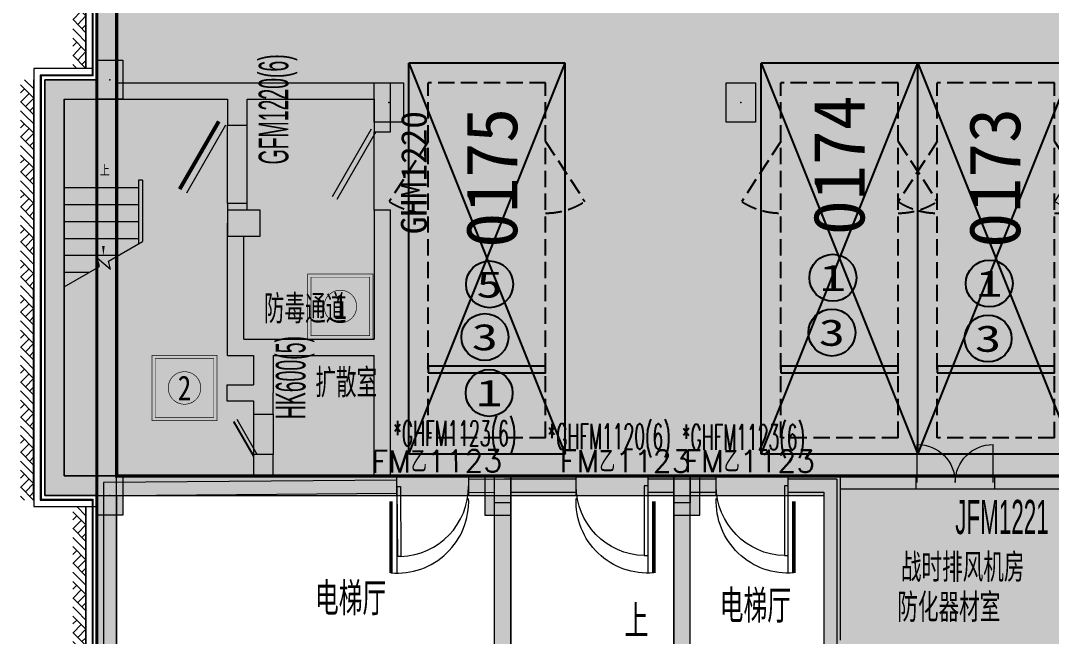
# Model space of a CAD drawing. Extents: x -264757 to 86229, y 4049843 to 4347093.
# Drawn here: x -90229 to -74415, y 4195866 to 4205315 of the extents above; entities that cross this region are included whole.
import ezdxf
from ezdxf.enums import TextEntityAlignment as Align

# ---------------------------------------------------------------- set-up
doc = ezdxf.new("R2010")
doc.units = 0
doc.header["$LTSCALE"] = 1000
doc.header["$MEASUREMENT"] = 0
doc.linetypes.add('AX-01DK-PB01$1$A-001-车位参照B1$0$A-001-车位参照B1$0$A-001-车位参照B1$0$A-H4-001-基本图形$0$A-001-车位B1$0$DASH', pattern=[0.35, 0.25, -0.1])
doc.linetypes.add('DASH', pattern=[0.35, 0.25, -0.1])
doc.layers.get('0').update_dxf_attribs({"color": 8})
for name, color, linetype in [('AX-01DK-PB01$0$AX-001DK-01-PB01-02$0$A-3-Htch(wall)', 8, 'Continuous'), ('AX-01DK-PB01$0$AX-03CK-02-PB01$0$AX-03CK-02-PB01$0$PUB_HATCH', 8, 'Continuous'), ('AX-01DK-PB01$0$AX-03CK-02-PB01$0$AX-03CK-02-PB01$0$人防$0$人防$0$A-WIND-IDEN', 8, 'Continuous'), ('AX-01DK-PB01$0$AX-03CK-02-PB01$0$AX-03CK-02-PB01$0$人防$0$人防$0$DOOR_FIRE_TEXT', 8, 'Continuous'), ('DIM_SYMB', 8, 'Continuous'), ('PUB_HATCH', 8, 'Continuous'), ('PUB_TEXT', 8, 'Continuous'), ('不利因素3-紧邻房间出入口', 7, 'Continuous'), ('不利因素5-单面靠墙', 7, 'Continuous'), ('不利因素9-坡道上停车', 7, 'Continuous'), ('大车位', 7, 'Continuous'), ('普通车位', 7, 'Continuous')]:
    doc.layers.add(name, color=color, linetype=linetype)
for name, color, linetype, plot in [('AX-01DK-PB01$0$AX-001DK-01-PB01-02$0$A-3-WinF(Text)', 8, 'Continuous', False), ('AX-01DK-PB01$0$AX-03CK-02-PB01$0$AX-03CK-02-PB01$0$WINDOW_TEXT', 8, 'Continuous', False), ('AX-01DK-PB01$0$AX-03CK-02-PB01$0$AX-03CK-02-PB01$0$人防$0$WINDOW_TEXT', 8, 'Continuous', False)]:
    doc.layers.add(name, color=color, linetype=linetype, plot=plot)
doc.layers.add('无关图层', color=8, linetype='Continuous', lineweight=0)
doc.layers.add('无关图层 @ 1', color=8, linetype='Continuous', lineweight=0)
doc.layers.add('车位归属楼栋范围线', color=7, linetype='Continuous', true_color=0x19e6c7)
doc.styles.add('_TCH_DIM', font='SIMPLEX', dxfattribs={"bigfont": 'GBCBIG'})
doc.styles.add('AX-01DK-PB01$0$_TCH_DIM', font='SIMPLEX', dxfattribs={"bigfont": 'GBCBIG'})
doc.styles.add('AX-01DK-PB01$0$AX-001DK-01-PB01-02$0$_TCH_WINDOW', font='SIMPLEX', dxfattribs={"bigfont": 'GBCBIG'})
doc.styles.add('AX-01DK-PB01$0$AX-03CK-02-PB01$0$_TCH_DIM', font='SIMPLEX', dxfattribs={"bigfont": 'GBCBIG'})
doc.styles.add('AX-01DK-PB01$0$AX-03CK-02-PB01$0$AX-03CK-02-PB01$0$_TCH_DIM', font='SIMPLEX', dxfattribs={"bigfont": 'GBCBIG'})
doc.styles.add('AX-01DK-PB01$0$AX-03CK-02-PB01$0$AX-03CK-02-PB01$0$_TCH_DIM_T3', font='SIMPLEX', dxfattribs={"width": 0.705882, "bigfont": 'GBCBIG'})
doc.styles.add('AX-01DK-PB01$0$AX-03CK-02-PB01$0$AX-03CK-02-PB01$0$人防$0$人防$0$_TCH_DIM', font='$ GAD E', dxfattribs={"width": 0.7, "bigfont": '$ GAD C'})
doc.styles.add('AX-01DK-PB01$0$Standard', font='gbenor.shx', dxfattribs={"bigfont": 'gbcbig.shx'})
doc.styles.add('AX-ACK-BIANH1$0$黑体', font='simhei.ttf')
doc.styles.add('AX-ACK-P01-WALL$0$黑体', font='simhei.ttf')
doc.styles.add('SX-ACK-PB01-WNC-ALL$0$黑体', font='simhei.ttf')
doc.styles.add('坑编号', font='', dxfattribs={"width": 0.8})
doc.styles.add('宋体', font='')
doc.styles.get('坑编号').set_extended_font_data('SimSun')
doc.styles.get('宋体').set_extended_font_data('SimSun')

# ---------------------------------------------------------------- blocks, each defined once
blk = doc.blocks.new('大车位1')
at = {"layer": '大车位', "true_color": 0xe806f9}
h = blk.add_hatch(color=6, dxfattribs=at)
h.dxf.hatch_style = 1
h.paths.add_polyline_path([(2400, 6000), (2400, 0), (0, 0), (0, 6000)])
at = {"layer": '大车位', "color": 83}
for p, q in [((0, 0), (0, 6000, 0)), ((2400, 6000, 0), (0, 6000, 0)), ((2400, 0), (2400, 6000, 0)), ((2400, 0), (0, 0))]:
    blk.add_line(p, q, dxfattribs=at)
at = {"layer": '大车位', "color": 8, "linetype": 'AX-01DK-PB01$1$A-001-车位参照B1$0$A-001-车位参照B1$0$A-001-车位参照B1$0$A-H4-001-基本图形$0$A-001-车位B1$0$DASH'}
for p, q in [((2100, 5700, 0), (300, 5700, 0)), ((300, 250), (300, 5700, 0)), ((2100, 250), (2100, 5700, 0)), ((2100, 250), (300, 250))]:
    blk.add_line(p, q, dxfattribs=at)
at = {"layer": '大车位', "color": 83, "elevation": 0}
blk.add_lwpolyline([(0, 6000), (2400, 0)], dxfattribs=at)
at = {"layer": '大车位', "color": 83}
blk.add_lwpolyline([(0, 0), (2400, 6000)], dxfattribs=at)
at = {"layer": '大车位', "linetype": 'AX-01DK-PB01$1$A-001-车位参照B1$0$A-001-车位参照B1$0$A-001-车位参照B1$0$A-H4-001-基本图形$0$A-001-车位B1$0$DASH'}
for points in [[(300, 4800), (-300, 3878)], [(2100, 4800), (2700, 3878)]]:
    blk.add_lwpolyline(points, dxfattribs=at)
at = {"layer": '大车位'}
blk.add_lwpolyline([(300, 1250), (2100, 1250), (2100, 1350), (300, 1350)], close=True, dxfattribs=at)
at = {"layer": '大车位', "linetype": 'AX-01DK-PB01$1$A-001-车位参照B1$0$A-001-车位参照B1$0$A-001-车位参照B1$0$A-H4-001-基本图形$0$A-001-车位B1$0$DASH'}
for centre, start, end in [((300, 4800, 0), 236.9443, 270), ((2100, 4800, 0), 270, 303.0557)]:
    blk.add_arc(centre, 1100, start, end, dxfattribs=at)
blk = doc.blocks.new('A$C7e5eb487')
at = {"layer": '普通车位', "true_color": 0xf18f8e}
h = blk.add_hatch(color=11, dxfattribs=at)
h.dxf.hatch_style = 1
h.paths.add_polyline_path([(2400, 0), (2400, -5300), (0, -5300), (0, 0)])
blk = doc.blocks.new('普通车位')
at = {"layer": '无关图层'}
for p, q in [((-2.253, 3.186), (0.077, 3.764)), ((1.352, -1.38), (0.077, 3.764)), ((-1.889, 2.967), (-0.142, 3.4)), ((1.001, -1.21), (-0.142, 3.4)), ((-0.977, -1.958), (-2.253, 3.186)), ((-0.746, -1.643), (-1.889, 2.967)), ((-0.746, -1.643), (1.001, -1.21)), ((-0.977, -1.958), (1.352, -1.38))]:
    blk.add_line(p, q, dxfattribs=at)
for points in [[(0.074, 2.527), (0.879, 1.777)], [(-1.673, 2.094), (-2.033, 1.054)]]:
    blk.add_lwpolyline(points, dxfattribs=at)
blk.add_lwpolyline([(0.76, -0.239), (-0.987, -0.673), (-1.011, -0.575), (0.736, -0.142)], close=True, dxfattribs=at)
for centre, start, end in [((0.074, 2.527), 283.9287, 316.9845), ((-1.673, 2.094), 250.873, 283.9287)]:
    blk.add_arc(centre, 1.1, start, end, dxfattribs=at)
at = {"layer": '普通车位', "xscale": -0.0009999999999999812, "yscale": 0.0009999999999999812, "zscale": 0.0009999999999999812, "rotation": 13.92873520577783}
blk.add_blockref('A$C7e5eb487', (0.077, 3.764), dxfattribs=at)
blk = doc.blocks.new('SX-ACK-PB01-WNC-ALL$0$20200722.21182536')
at = {"layer": '不利因素3-紧邻房间出入口', "true_color": 0xe4d218}
h = blk.add_hatch(color=52, dxfattribs=at)
h.dxf.hatch_style = 1
edge = h.paths.add_edge_path()
edge.add_arc((360, 360), 360, 0, 360)
at = {"layer": '不利因素3-紧邻房间出入口'}
blk.add_circle((360, 360), 360, dxfattribs=at)
at = {"layer": '不利因素3-紧邻房间出入口', "style": 'SX-ACK-PB01-WNC-ALL$0$黑体', "width": 1.390625}
blk.add_text('3', height=407, dxfattribs=at).set_placement((156, 156), (564, 156), align=Align.FIT)
blk = doc.blocks.new('SX-ACK-PB01-WNC-ALL$0$20200722.21183209')
at = {"layer": '不利因素5-单面靠墙', "true_color": 0x6d711d}
h = blk.add_hatch(color=66, dxfattribs=at)
h.dxf.hatch_style = 1
edge = h.paths.add_edge_path()
edge.add_arc((360, 360), 360, 0, 360)
at = {"layer": '不利因素5-单面靠墙'}
blk.add_circle((360, 360), 360, dxfattribs=at)
at = {"layer": '不利因素5-单面靠墙', "style": 'SX-ACK-PB01-WNC-ALL$0$黑体', "width": 1.390625}
blk.add_text('5', height=407, dxfattribs=at).set_placement((156, 156), (564, 156), align=Align.FIT)
blk = doc.blocks.new('AX-01DK-PB01-RFTC')
at = {"layer": '无关图层'}
h = blk.add_hatch(color=251, dxfattribs=at)
h.dxf.hatch_style = 1
h.paths.add_polyline_path([(19773, -61220), (19773, -62171), (18423, -62170), (18423, -70471), (12324, -70471), (12323, -62170), (7773, -62170), (7777, -120370), (8177, -120370), (8177, -120315), (14323, -119683), (14322, -126122), (25972, -126122), (25972, -124922), (26822, -124926), (26822, -122452), (33923, -122452), (33923, -124922), (34773, -124922), (34773, -126122), (41373, -126125), (41373, -124372), (41823, -124372), (41823, -122152), (41447, -122152), (41447, -120270), (48923, -120270), (48923, -123125), (49323, -123125), (49323, -124675), (51824, -124674), (51824, -124055), (54717, -124055), (54717, -125871), (56816, -125871), (56816, -116250), (55967, -116250), (55967, -111420), (63072, -111420), (63072, -103570), (62080, -103570), (62073, -94584), (64569, -94584), (64573, -65385), (66999, -65385), (67002, -52470), (67402, -52470), (67397, -31965), (65807, -31965), (65807, -26418), (68456, -26418), (68457, -17070), (67422, -17070), (67422, -13843), (60301, -13843), (60302, -3770), (55750, -3770), (55750, -12070), (49652, -12070), (49649, -9275), (45355, -9275), (45349, -3821), (40751, -3820), (40750, -12070), (34663, -12070), (34649, -3820), (25757, -3820), (25757, -12071), (19650, -12071), (19650, -3820), (10752, -3820), (10751, -12072), (4662, -12071), (4661, -3769), (4150, -3770), (100, -3769), (100, -23171), (-701, -23171), (-701, -29550), (100, -29550), (11250, -29550), (11250, -32020), (12100, -32020), (12100, -32970), (10750, -32970), (10754, -41272), (4647, -41271), (4650, -32970), (1953, -32970), (1953, -34670), (100, -34670), (100, -57801), (9743, -57801), (9743, -57272), (13567, -57272), (13567, -56751), (15417, -56751), (15416, -58750), (18923, -58750), (18923, -61220)])
h.paths.add_polyline_path([(41812, -58753), (48919, -58753), (48919, -61220), (49773, -61220), (49773, -62170), (48419, -62173), (48426, -70475), (42319, -70475), (42324, -67872), (39323, -67876), (39323, -62423), (41812, -62423)], flags=16)
h.paths.add_polyline_path([(33923, -58751), (33923, -61220), (34773, -61220), (34773, -62170), (33423, -62171), (33430, -70475), (27323, -70475), (27323, -62171), (26373, -62170), (26373, -60670), (26815, -60670), (26823, -58751), (31623, -58751), (31623, -58751)], flags=16)
h.paths.add_polyline_path([(40754, -41272), (34647, -41271), (34650, -32970), (33700, -32970), (33700, -31470), (34142, -31470), (34150, -29551), (38951, -29551), (38950, -29550), (41250, -29550), (41250, -32020), (42100, -32020), (42100, -32970), (40750, -32970)], flags=16)
h.paths.add_polyline_path([(49647, -41270), (49655, -38470), (45349, -38475), (45349, -33220), (49142, -33220), (49142, -29550), (56249, -29550), (56250, -32020), (57100, -32020), (57100, -32970), (55749, -32970), (55754, -41271)], flags=16)
h.paths.add_polyline_path([(25764, -41272), (19657, -41271), (19657, -32970), (19150, -32970), (19150, -29550), (26257, -29550), (26250, -32020), (27100, -32020), (27100, -32970), (25757, -32970)], flags=16)
h.paths.add_polyline_path([(41812, -87950), (48919, -87950), (48919, -90420), (49773, -90420), (49773, -91370), (48419, -91370), (48428, -99684), (41519, -99659), (41519, -97070), (39326, -97074), (39319, -91620), (41822, -91620)], flags=16)
h.paths.add_polyline_path([(33925, -87950), (33923, -90420), (34773, -90420), (34773, -91370), (33425, -91370), (33428, -99683), (26519, -99658), (26523, -95371), (27330, -95371), (27324, -91371), (26373, -91370), (26373, -89870), (26823, -89870), (26823, -87951), (31623, -87951), (31623, -87951)], flags=16)
h.paths.add_polyline_path([(18923, -87950), (18922, -90419), (19772, -90419), (19772, -91369), (18420, -91369), (18427, -99677), (11523, -99666), (11523, -95370), (12323, -95370), (12323, -91370), (10974, -91370), (10974, -90420), (11823, -90420), (11823, -87950)], flags=16)
h.paths.add_polyline_path([(62209, -60116), (64273, -60116), (64273, -55267), (62209, -55267)], flags=16)
h.paths.add_polyline_path([(59799, -89432), (61752, -89432), (61752, -84521), (59799, -84521)], flags=16)
for points in [[(7777, -120370), (7773, -62170), (12323, -62170), (12324, -70471), (18423, -70471), (18423, -62170), (19773, -62171), (19773, -61220), (18923, -61220), (18923, -58750), (15416, -58750), (15417, -56751), (13567, -56751), (13567, -57272), (9743, -57272), (9743, -57801), (100, -57801), (100, -29550), (-701, -29550), (-701, -23171), (100, -23171), (100, -3769)], [(100, -29550), (11250, -29550), (11250, -32020), (12100, -32020), (12100, -32970), (10750, -32970), (10754, -41272), (4647, -41271), (4650, -32970), (1953, -32970), (1953, -34670), (99, -34670)]]:
    blk.add_lwpolyline(points, dxfattribs=at)
blk = doc.blocks.new('AX-01DK-PB01$1$$LinePat$素土夯实')
at = {"layer": '无关图层'}
for p, q in [((0, -210), (210, 0)), ((120, -300), (420, 0)), ((420, 0), (608, -188)), ((495, -300), (795, 0)), ((615, 0), (705, -90)), ((210, -210), (300, -300)), ((315, -105), (502, -293)), ((705, -300), (795, -210))]:
    blk.add_line(p, q, dxfattribs=at)
blk = doc.blocks.new('*U100')
at = {"layer": '无关图层', "const_width": 10}
for points in [[(1000, 0), (0, 0), (0, 1000), (1000, 1000)], [(950, 50), (50, 50), (50, 950), (950, 950)]]:
    blk.add_lwpolyline(points, close=True, dxfattribs=at)
blk.add_lwpolyline([(500, 750, 0.098491), (404, 731, 0.098491), (323, 677, 0.098491), (269, 596, 0.098491), (250, 500, 0.098491), (269, 404, 0.098491), (323, 323, 0.098491), (404, 269, 0.098491), (500, 250, 0.098491), (596, 269, 0.098491), (677, 323, 0.098491), (731, 404, 0.098491), (750, 500, 0.098491), (731, 596, 0.098491), (677, 677, 0.098491), (596, 731, 0.098491)], format="xyb", close=True, dxfattribs=at)
at = {"layer": '无关图层', "style": '坑编号', "width": 0.8}
blk.add_attdef('X', text='', height=380, dxfattribs=at).set_placement((500, 500), align=Align.MIDDLE_CENTER)
blk = doc.blocks.new('*U166')
at = {"layer": '无关图层'}
ref = blk.add_blockref('*U100', (-84824, 4200428), dxfattribs=dict(at, xscale=-1))
ref.add_attrib('X', '1', dxfattribs={"layer": '无关图层 @ 1', "height": 380, "style": '坑编号', "width": 0.8}).set_placement((-85324, 4200928), align=Align.MIDDLE_CENTER)
blk = doc.blocks.new('*U101')
at = {"layer": '无关图层', "const_width": 10}
for points in [[(1000, 0), (0, 0), (0, 1000), (1000, 1000)], [(950, 50), (50, 50), (50, 950), (950, 950)]]:
    blk.add_lwpolyline(points, close=True, dxfattribs=at)
blk.add_lwpolyline([(500, 750, 0.098491), (404, 731, 0.098491), (323, 677, 0.098491), (269, 596, 0.098491), (250, 500, 0.098491), (269, 404, 0.098491), (323, 323, 0.098491), (404, 269, 0.098491), (500, 250, 0.098491), (596, 269, 0.098491), (677, 323, 0.098491), (731, 404, 0.098491), (750, 500, 0.098491), (731, 596, 0.098491), (677, 677, 0.098491), (596, 731, 0.098491)], format="xyb", close=True, dxfattribs=at)
at = {"layer": '无关图层', "style": '坑编号', "width": 0.8}
blk.add_attdef('X', text='', height=380, dxfattribs=at).set_placement((500, 500), align=Align.MIDDLE_CENTER)
blk = doc.blocks.new('*U167')
at = {"layer": '无关图层'}
ref = blk.add_blockref('*U101', (-88215, 4199178), dxfattribs=at)
ref.add_attrib('X', '2', dxfattribs={"layer": '无关图层 @ 1', "height": 380, "style": '坑编号', "width": 0.8}).set_placement((-87715, 4199678), align=Align.MIDDLE_CENTER)
blk = doc.blocks.new('SX-CK-PB001-WNC$1$20211103.13313888')
at = {"layer": '无关图层'}
h = blk.add_hatch(color=256, dxfattribs=at)
h.dxf.hatch_style = 1
h.paths.add_polyline_path([(0, 600), (400, 600), (400, 0), (0, 0)])
blk.add_lwpolyline([(0, 600), (400, 600), (400, 0), (0, 0)], close=True, dxfattribs=at)
blk.add_point((200, 300), dxfattribs=at)
blk = doc.blocks.new('SX-CK-PB001-WNC$1$20211103.13313578')
at = {"layer": '无关图层'}
h = blk.add_hatch(color=256, dxfattribs=at)
h.dxf.hatch_style = 1
h.paths.add_polyline_path([(0, 600), (450, 600), (450, 0), (0, 0)])
blk.add_lwpolyline([(0, 600), (450, 600), (450, 0), (0, 0)], close=True, dxfattribs=at)
blk.add_point((225, 300), dxfattribs=at)
blk = doc.blocks.new('fasdfasdfasdfasdfasdf')
at = {"layer": '不利因素9-坡道上停车', "true_color": 0xe0aa15}
h = blk.add_hatch(color=42, dxfattribs=at)
h.dxf.hatch_style = 1
edge = h.paths.add_edge_path()
edge.add_arc((-119587, 4058555), 720, 0, 360)
at = {"layer": '不利因素9-坡道上停车'}
blk.add_circle((-119587, 4058555), 720, dxfattribs=at)
at = {"layer": '不利因素9-坡道上停车', "style": 'AX-ACK-P01-WALL$0$黑体', "width": 1.390625}
blk.add_text('1', height=815, dxfattribs=at).set_placement((-119994, 4058148), (-119180, 4058148), align=Align.FIT)
blk = doc.blocks.new('AX-01DK-PB01$0$$DorLib2D$00000001')
at = {"layer": '无关图层'}
for p, q in [((0.45, 0.975), (0.5, 0.975)), ((0.45, 0), (0.45, 0.975)), ((0.5, 0), (0.5, 0.975)), ((0.5, 0), (0.45, 0))]:
    blk.add_line(p, q, dxfattribs=at)
at = {"layer": '无关图层', "lineweight": 13}
blk.add_arc((0.475, 0), 0.975, 91.4693, 180, dxfattribs=at)
blk = doc.blocks.new('AX-01DK-PB01$0$AX-03CK-02-PB01$0$AX-03CK-02-PB01$0$人防$0$$DorLib2D$00000181')
at = {"layer": '无关图层'}
for p, q in [((-0.533, 0.141), (0.333, 0.641)), ((-0.5, 0.083), (0.366, 0.583))]:
    blk.add_line(p, q, dxfattribs=at)
blk = doc.blocks.new('AX-01DK-PB01$0$AX-03CK-02-PB01$0$AX-03CK-02-PB01$0$人防$0$人防$0$$DorLib2D$00000191')
at = {"layer": '无关图层'}
blk.add_line((-0.5, 0.15), (0.366, 0.65), dxfattribs=at)
at = {"layer": '无关图层', "const_width": 0.05}
blk.add_lwpolyline([(-0.55, 0.237), (0.316, 0.737)], dxfattribs=at)
blk = doc.blocks.new('AX-01DK-PB01$0$AX-03CK-02-PB01$0$AX-03CK-02-PB01$0$人防$0$人防$0$$DorLib2D$00000004')
at = {"layer": '无关图层'}
for p, q in [((-0.485, 0), (-0.485, 0.485)), ((0.485, 0), (0.485, 0.485))]:
    blk.add_line(p, q, dxfattribs=at)
at = {"layer": '无关图层', "lineweight": 13}
for centre, start, end in [((-0.485, 0), 0, 90), ((0.485, 0), 90, 180)]:
    blk.add_arc(centre, 0.485, start, end, dxfattribs=at)
blk = doc.blocks.new('AX-01DK-PB01$0$AX-03CK-02-PB01$0$AX-03CK-02-PB01$0$$U_DORLIB2D$00000009')
at = {"layer": '无关图层'}
blk.add_line((0.5, 0.219), (0.5, 1.213), dxfattribs=at)
at = {"layer": '无关图层', "const_width": 0.05}
blk.add_lwpolyline([(0.583, 0.219), (0.583, 1.219)], dxfattribs=at)
at = {"layer": '无关图层'}
blk.add_arc((0.5, 0.219), 1.001, 85.224, 182.3859, dxfattribs=at)
blk = doc.blocks.new('_FZH')
blk.add_lwpolyline([(-0.5, -0.5), (0.5, -0.5), (0.5, 0.5), (-0.5, 0.5)], close=True)
at = {"layer": 'PUB_HATCH'}
blk.add_solid([(-0.5, -0.5), (0.5, -0.5), (-0.5, 0.5), (0.5, 0.5)], dxfattribs=at)

msp = doc.modelspace()

# ---------------------------------------------------------------- hatches: boundary and pattern name
at = {"layer": 'AX-01DK-PB01$0$AX-001DK-01-PB01-02$0$A-3-Htch(wall)'}
for points in [[(-88759.6, 4223508), (-89059.6, 4223808), (-89059.6, 4204408), (-88759.6, 4204108)], [(-89559.6, 4204108), (-89859.6, 4204408), (-89859.6, 4198028.3), (-89559.6, 4198328.3)], [(-89859.6, 4204408), (-89559.6, 4204108), (-88759.6, 4204108), (-89059.6, 4204408)], [(-89559.6, 4198328.3), (-89859.6, 4198028.3), (-89057.7, 4198028.3), (-88891.6, 4198128.3), (-88859.6, 4198328.3)], [(-88891.6, 4198128.3), (-89057.7, 4198028.3), (-89057.7, 4194206.9), (-88757.7, 4194206.9), (-88757.7, 4198028.3)]]:
    msp.add_hatch(color=256, dxfattribs=at).paths.add_polyline_path(points)
at = {"layer": 'AX-01DK-PB01$0$AX-03CK-02-PB01$0$AX-03CK-02-PB01$0$PUB_HATCH'}
for points in [[(-88759.7, 4204108), (-87054.6, 4204108), (-86912.9, 4204191.4), (-86929.6, 4204358), (-88759.7, 4204358)], [(-86912.9, 4204191.4), (-86754.6, 4204108), (-84804.6, 4204108), (-84554.6, 4204358), (-86929.6, 4204358)], [(-84804.6, 4204108), (-84804.6, 4203608), (-84554.6, 4203608), (-84554.6, 4204358)], [(-87054.6, 4204108), (-87054.6, 4203708), (-86754.6, 4203708), (-86754.6, 4204108), (-86912.9, 4204191.4)], [(-87054.6, 4202407.9), (-86754.6, 4202408), (-86754.6, 4202508), (-87054.6, 4202508)], [(-87054.6, 4202207.9), (-87054.6, 4202407.9), (-87054.6, 4202207.9)], [(-84554.6, 4200303), (-84554.6, 4202408), (-84804.6, 4202408), (-84804.6, 4200428), (-84721.3, 4200303)], [(-86804.6, 4202008.1), (-87054.5, 4202008), (-87054.6, 4202207.9), (-87054.6, 4202207.9), (-87054.6, 4200178), (-86804.6, 4200428)], [(-86804.6, 4200428), (-87054.6, 4200178), (-86654.6, 4200178), (-86496.3, 4200261.3), (-86479.6, 4200428)], [(-86496.3, 4200261.3), (-86354.6, 4200178), (-84804.6, 4200178), (-84721.3, 4200303), (-84804.6, 4200428), (-86479.6, 4200428)], [(-86496.3, 4200261.3), (-86654.6, 4200178), (-86654.6, 4199728.3), (-86554.6, 4199603.3), (-86354.6, 4199603.3), (-86354.6, 4200178)], [(-84679.6, 4198228.3), (-84554.6, 4198328.3), (-84554.6, 4200303), (-84721.3, 4200303), (-84804.6, 4200178), (-84804.6, 4198328.3)], [(-87064.8, 4199478.3), (-86654.6, 4199478.3), (-86554.6, 4199603.3), (-86654.6, 4199728.3), (-87064.8, 4199728.3)], [(-86654.6, 4199478.3), (-86654.6, 4199278.3), (-86354.6, 4199278.3), (-86354.6, 4199603.3), (-86554.6, 4199603.3)], [(-86354.6, 4198328.3), (-86354.6, 4198658.3), (-86654.6, 4198658.3), (-86654.6, 4198328.3), (-86496.3, 4198228.3)], [(-88891.6, 4198128.3), (-88757.7, 4198028.3), (-86479.6, 4198028.3), (-86496.3, 4198228.3), (-86654.6, 4198328.3), (-88859.6, 4198328.3)], [(-86496.3, 4198228.3), (-86479.6, 4198028.3), (-84679.6, 4198028.3), (-84679.6, 4198228.3), (-84804.6, 4198328.3), (-86354.6, 4198328.3)], [(-84679.6, 4198028.3), (-84455.7, 4198028.3), (-84455.7, 4198328.3), (-84554.6, 4198328.3), (-84679.6, 4198228.3)], [(-82105.1, 4198328.3), (-83355.7, 4198328.3), (-83355.7, 4198028.3), (-82105.1, 4198028.3)], [(-82105.1, 4198028), (-81706.2, 4198028), (-81706.2, 4198328), (-82105.1, 4198328)], [(-80606.2, 4198028), (-79556.1, 4198028), (-79556.1, 4198328), (-80606.2, 4198328)], [(-77656.4, 4198328), (-78456.1, 4198328), (-78456.1, 4198028), (-77906.4, 4198028)], [(-77656.4, 4198328), (-77906.4, 4198028), (-77906.4, 4195558), (-77656.4, 4195808)]]:
    msp.add_hatch(color=256, dxfattribs=at).paths.add_polyline_path(points)
at = {"layer": '无关图层'}
h = msp.add_hatch(dxfattribs=at)
h.set_pattern_fill('钢筋混凝土', color=256, scale=100)
h.set_pattern_definition([(45, (-4e-05, 0.0001), (-176.776695, 176.776695), []), (50, (-4e-05, 0.0001), (717.26018, -62.752135), [75, -825]), (355, (-4e-05, 0.0001), (-138.75133, 752.19213), [60, -660]), (100.4514, (59.8, -5.2), (578.50938, 689.43954), [63.74019, -701.14211]), (46.1842, (-4e-05, 200), (1067.24105, -165.51901), [112.5, -1237.5]), (96.6356, (88.9, 186.2), (934.6627, 974.11787), [95.6103, -1051.713]), (351.1842, (-4e-05, 200), (934.66195, 974.1186), [90, -990]), (21, (100, 150), (596.90705, -402.61889), [75, -825]), (326, (100, 150), (243.31533, 725.15005), [60, -660]), (71.4514, (149.74, 116.45), (840.22263, 322.5305), [63.74019, -701.14211]), (37.5, (-4e-05, 0.0001), (12.159855, 332.893854), [0, -652, 0, -670, 0, -662.5]), (7.5, (-4e-05, 0.0001), (263.069537, 394.411712), [0, -382, 0, -637, 0, -252.5]), (327.5, (-223, 0.0001), (533.822436, -22.554872), [0, -250, 0, -780, 0, -1035]), (317.5, (-323, 0.0001), (583.18617, 100.10498), [0, -325, 0, -518, 0, -735])])
h.paths.add_polyline_path([(-89059.6, 4211308), (-89057.5, 4204408), (-89859.6, 4204408), (-89857.5, 4198029.3), (-89058.6, 4198029.3), (-89059.6, 4194608), (-88759.6, 4194608), (-88759.6, 4198328), (-89559.6, 4198328), (-89559.6, 4204108), (-88759.6, 4204108), (-88759.6, 4211308)])
for points in [[(-82706.7, 4198326.8), (-83105.7, 4198326.8), (-83105.7, 4197726.8), (-82706.7, 4197726.8)], [(-82706.7, 4198313.9), (-82707.1, 4197913.9), (-82957, 4197913.9), (-82956.6, 4198313.9)], [(-79956.4, 4198313.9), (-79956.7, 4197913.9), (-80206.6, 4197913.9), (-80206.3, 4198313.9)], [(-79807.1, 4198326.1), (-80206.1, 4198326.1), (-80206.1, 4197726.1), (-79807.1, 4197726.1)]]:
    msp.add_hatch(color=256, dxfattribs=at).paths.add_polyline_path(points)
h = msp.add_hatch(color=256, dxfattribs=at)
h.dxf.hatch_style = 1
h.paths.add_polyline_path([(-83055.7, 4194357.8), (-83055.7, 4194607.8), (-82956.6, 4194607.8), (-82956.6, 4198327.8), (-82706.6, 4198327.8), (-82705.7, 4194607.8), (-82705.7, 4193707.8), (-82905.7, 4193707.8), (-82905.7, 4194357.8)])
h = msp.add_hatch(color=256, dxfattribs=at)
h.dxf.hatch_style = 1
h.paths.add_polyline_path([(-79856.8, 4194357.8), (-79856.8, 4194607.8), (-79955.9, 4194607.8), (-79955.9, 4198327.8), (-80205.9, 4198327.8), (-80206.8, 4194607.8), (-80206.8, 4193707.8), (-80006.8, 4193707.8), (-80006.8, 4194357.8)])

# ---------------------------------------------------------------- linework, layer by layer
at = {"layer": 'DIM_SYMB'}
msp.add_lwpolyline([(-88959.6, 4202878.4, 0, 0, 0), (-88959.6, 4201708.4, 0, 40, 0), (-88959.6, 4201858.4, 0, 0, 0)], format="xyseb", dxfattribs=at)
at = {"layer": '无关图层'}
for p, q in [((-89059.6, 4223808), (-89059.6, 4204408)), ((-88759.6, 4223508), (-88759.6, 4204108)), ((-89128, 4204466.8), (-89127.2, 4218955.5)), ((-89118, 4204466.8), (-89117.2, 4218955.5)), ((-89227.2, 4218835.5), (-89228, 4204579.6)), ((-89228, 4204579.6), (-89227.2, 4218835.5)), ((-89118, 4204579.6), (-90029.1, 4204579.6)), ((-90029.1, 4204579.6), (-90029.1, 4197857.8)), ((-90029.1, 4204408), (-90029.4, 4197958.5)), ((-90029.4, 4198029.3), (-90029.1, 4204408)), ((-89118, 4204478.9), (-89928.4, 4204478.9)), ((-89928.4, 4204478.9), (-89928.4, 4197958.5)), ((-89118, 4204466.8), (-89916.3, 4204466.8)), ((-89916.3, 4204466.8), (-89916.3, 4197970.6)), ((-89859.6, 4204408), (-89859.6, 4198028.3)), ((-89859.6, 4204408), (-89059.6, 4204408)), ((-89057.5, 4204408), (-89857.5, 4204408)), ((-89857.5, 4204408), (-89857.5, 4198029.3)), ((-88759.7, 4204358), (-86929.6, 4204358)), ((-88759.7, 4204358), (-88759.7, 4204108)), ((-86929.6, 4204358), (-84554.6, 4204358)), ((-84554.6, 4203608), (-84554.6, 4204358)), ((-89559.6, 4204108), (-89559.6, 4198328.3)), ((-89559.6, 4204108), (-88759.6, 4204108)), ((-88759.7, 4204108), (-87054.6, 4204108)), ((-87054.6, 4204108), (-87054.6, 4203708)), ((-86754.6, 4203708), (-86754.6, 4204108)), ((-86754.6, 4204108), (-84804.6, 4204108)), ((-84804.6, 4204108), (-84804.6, 4203608)), ((-87054.6, 4202508), (-87054.6, 4203708)), ((-87054.6, 4203708), (-86754.6, 4203708)), ((-86754.6, 4202508), (-86754.6, 4203708)), ((-84804.6, 4202408), (-84804.6, 4203608)), ((-84804.6, 4203608), (-84554.6, 4203608)), ((-88419.6, 4202868.4), (-88419.6, 4201890.1)), ((-88359.6, 4202868.4), (-88419.6, 4202868.4)), ((-88359.6, 4202868.4), (-88359.6, 4201924.8)), ((-89559.6, 4202748.4), (-89559.6, 4201231.9)), ((-88419.6, 4202748.4), (-89559.6, 4202748.4)), ((-88359.6, 4202748.4), (-88359.6, 4201924.8)), ((-88419.6, 4202488.4), (-89559.6, 4202488.4)), ((-86754.6, 4202508), (-87054.6, 4202508)), ((-87054.6, 4202508), (-87054.6, 4202407.9)), ((-86754.6, 4202408), (-86754.6, 4202508)), ((-87054.6, 4202407.9), (-87054.6, 4202207.9)), ((-84554.6, 4202408), (-84804.6, 4202408)), ((-84804.6, 4202408), (-84804.6, 4200428)), ((-84554.6, 4200303), (-84554.6, 4202408)), ((-88419.6, 4202228.4), (-89559.6, 4202228.4)), ((-87054.6, 4200178), (-87054.6, 4202207.9)), ((-86804.6, 4200428), (-86804.6, 4202008.1)), ((-88419.6, 4201968.4), (-89559.6, 4201968.4)), ((-88881.8, 4201623.3), (-88359.6, 4201924.8)), ((-88734.4, 4201708.4), (-89559.6, 4201708.4)), ((-89020.1, 4201543.4), (-89055.1, 4201673.8)), ((-89055.1, 4201673.8), (-88849, 4201500.9)), ((-89559.6, 4201231.9), (-89020.1, 4201543.4)), ((-88849, 4201500.9), (-88881.8, 4201623.3)), ((-89184.8, 4201448.4), (-89559.6, 4201448.4)), ((-86804.6, 4200428), (-86479.6, 4200428)), ((-86479.6, 4200428), (-84804.6, 4200428)), ((-84554.6, 4198328.3), (-84554.6, 4200303)), ((-87054.6, 4200178), (-86654.6, 4200178)), ((-86654.6, 4200178), (-86654.6, 4199728.3)), ((-86354.6, 4200178), (-86354.6, 4199603.3)), ((-86354.6, 4200178), (-84804.6, 4200178)), ((-84804.6, 4198328.3), (-84804.6, 4200178)), ((-87064.8, 4199728.3), (-86654.6, 4199728.3)), ((-87064.8, 4199728.3), (-87064.8, 4199478.3)), ((-87064.8, 4199478.3), (-86654.6, 4199478.3)), ((-86654.6, 4199478.3), (-86654.6, 4199278.3)), ((-86354.6, 4199278.3), (-86354.6, 4199603.3)), ((-86654.6, 4199278.3), (-86654.6, 4198658.3)), ((-86654.6, 4199278.3), (-86354.6, 4199278.3)), ((-86354.6, 4199278.3), (-86354.6, 4198658.3)), ((-86354.6, 4198658.3), (-86654.6, 4198658.3)), ((-86654.6, 4198658.3), (-86654.6, 4198328.3)), ((-86354.6, 4198328.3), (-86354.6, 4198658.3)), ((-89559.6, 4198328.3), (-88859.6, 4198328.3)), ((-84458.2, 4198264.2), (-88959.6, 4198227.2)), ((-88959.6, 4198227.2), (-88959.6, 4194306.8)), ((-88859.6, 4198328.3), (-86654.6, 4198328.3)), ((-86354.6, 4198328.3), (-84804.6, 4198328.3)), ((-84455.7, 4198328.3), (-84554.6, 4198328.3)), ((-84456.5, 4198064.2), (-84458.2, 4198264.2)), ((-84455.7, 4198028.3), (-84455.7, 4198328.3)), ((-82807.2, 4198277.8), (-83358.2, 4198273.3)), ((-83358.2, 4198273.3), (-83356.6, 4198073.3)), ((-82105.1, 4198328.3), (-83355.7, 4198328.3)), ((-83355.7, 4198328.3), (-83355.7, 4198028.3)), ((-81706.2, 4198277.8), (-82806.4, 4198277.8)), ((-81706.2, 4198328), (-82105.1, 4198328)), ((-81706.2, 4198028), (-81706.2, 4198328)), ((-81706.2, 4198328), (-80606.2, 4198328)), ((-81706.2, 4198077.8), (-81706.2, 4198277.8)), ((-79556.1, 4198328), (-80606.2, 4198328)), ((-80606.2, 4198328), (-80606.2, 4198028)), ((-80106.4, 4198277.8), (-80606.2, 4198277.8)), ((-80606.2, 4198277.8), (-80606.2, 4198077.8)), ((-79556.6, 4198277.8), (-80106.4, 4198277.8)), ((-79556.6, 4198077.8), (-79556.6, 4198277.8)), ((-79556.1, 4198028), (-79556.1, 4198328)), ((-77706, 4198277.8), (-78456.6, 4198277.8)), ((-78456.6, 4198277.8), (-78456.6, 4198077.8)), ((-77656.4, 4198328), (-78456.1, 4198328)), ((-78456.1, 4198328), (-78456.1, 4198028)), ((-76489.5, 4198328.3), (-77781.4, 4198328.3)), ((-77706, 4198277.8), (-77706, 4194357.8)), ((-77656.4, 4198328), (-77656.4, 4195808)), ((-76489.5, 4198128.3), (-76489.5, 4198328.3)), ((-76489.5, 4198328.3), (-75289.5, 4198328.3)), ((-73929.2, 4198328.3), (-75289.5, 4198328.3)), ((-75289.5, 4198328.3), (-75289.5, 4198128.3)), ((-88759.6, 4198028.8), (-84456.5, 4198064.2)), ((-83356.6, 4198073.3), (-82956.4, 4198076.6)), ((-82956.4, 4194757.8), (-82956.4, 4198076.6)), ((-82706.4, 4198077.8), (-81706.2, 4198077.8)), ((-82706.4, 4194457.8), (-82706.4, 4198077.8)), ((-80606.2, 4198077.8), (-80206.4, 4198077.8)), ((-80206.4, 4194457.8), (-80206.4, 4198077.8)), ((-79956.4, 4198077.8), (-79556.6, 4198077.8)), ((-79956.4, 4194757.8), (-79956.4, 4198077.8)), ((-78456.6, 4198077.8), (-77906, 4198077.8)), ((-77906, 4198077.8), (-77906, 4194757.8)), ((-77656.4, 4198128.3), (-76489.5, 4198128.3)), ((-76489.5, 4198128.3), (-75289.5, 4198128.3)), ((-75289.5, 4198128.3), (-73929.2, 4198128.3)), ((-89928.4, 4197958.5), (-89118.4, 4197958.5)), ((-89916.3, 4197970.6), (-89118.4, 4197970.6)), ((-89859.6, 4198028.3), (-89057.7, 4198028.3)), ((-89857.5, 4198029.3), (-89059.6, 4198029.3)), ((-89228.4, 4197958.5), (-89228.4, 4197970.6)), ((-89128.6, 4194658.5), (-89128.4, 4197970.6)), ((-89118.6, 4194658.5), (-89118.4, 4197970.6)), ((-89059.6, 4197970.6), (-89059.6, 4197970.6)), ((-89059.6, 4197958.5), (-89059.6, 4197958.5)), ((-89057.7, 4198028.3), (-89057.7, 4194206.9)), ((-88759.6, 4198028.8), (-88759.6, 4194709.2)), ((-88757.7, 4198028.3), (-88757.7, 4194206.9)), ((-88757.7, 4198028.3), (-86479.6, 4198028.3)), ((-86479.6, 4198028.3), (-84679.6, 4198028.3)), ((-84679.6, 4198028.3), (-84455.7, 4198028.3)), ((-84455.7, 4198028.3), (-83355.7, 4198028.3)), ((-83355.7, 4198028.3), (-82105.1, 4198028.3)), ((-82105.1, 4198028), (-81706.2, 4198028)), ((-80606.2, 4198028), (-79556.1, 4198028)), ((-79556.1, 4198028), (-78456.1, 4198028)), ((-78456.1, 4198028), (-77906.4, 4198028)), ((-77906.4, 4198028), (-77906.4, 4195558)), ((-90029.1, 4197857.8), (-89059.6, 4197857.8)), ((-89228.4, 4197857.8), (-89228.6, 4194658.5)), ((-89228.6, 4194658.5), (-89228.4, 4197857.8))]:
    msp.add_line(p, q, dxfattribs=at)
for points in [[(-89059.6, 4211308), (-89057.5, 4204408), (-89859.6, 4204408), (-89857.5, 4198029.3), (-89058.6, 4198029.3), (-89059.6, 4194608), (-88759.6, 4194608), (-88759.6, 4198328), (-89559.6, 4198328), (-89559.6, 4204108), (-88759.6, 4204108), (-88759.6, 4211308)], [(-82706.7, 4198326.8), (-83105.7, 4198326.8), (-83105.7, 4197726.8), (-82706.7, 4197726.8)], [(-83055.7, 4194357.8), (-83055.7, 4194607.8), (-82956.6, 4194607.8), (-82956.6, 4198327.8), (-82706.6, 4198327.8), (-82705.7, 4194607.8), (-82705.7, 4193707.8), (-82905.7, 4193707.8), (-82905.7, 4194357.8)], [(-82706.7, 4198313.9), (-82707.1, 4197913.9), (-82957, 4197913.9), (-82956.6, 4198313.9)], [(-79856.8, 4194357.8), (-79856.8, 4194607.8), (-79955.9, 4194607.8), (-79955.9, 4198327.8), (-80205.9, 4198327.8), (-80206.8, 4194607.8), (-80206.8, 4193707.8), (-80006.8, 4193707.8), (-80006.8, 4194357.8)], [(-79956.4, 4198313.9), (-79956.7, 4197913.9), (-80206.6, 4197913.9), (-80206.3, 4198313.9)], [(-79807.1, 4198326.1), (-80206.1, 4198326.1), (-80206.1, 4197726.1), (-79807.1, 4197726.1)]]:
    msp.add_lwpolyline(points, close=True, dxfattribs=at)
at = {"layer": '车位归属楼栋范围线', "linetype": 'DASH', "ltscale": 5, "const_width": 50}
msp.add_lwpolyline([(-88756.2, 4198328), (-43982.8, 4198328), (-43982.8, 4194208), (-40374.5, 4194208), (-40374.5, 4198433.4), (-33056.5, 4198433.4), (-33056.5, 4204787.6), (-29169.3, 4204787.6), (-29169.3, 4234026.6), (-25762.5, 4234026.6), (-25762.4, 4245014.4), (-69839.9, 4245014.4), (-69839.9, 4229878), (-88756.2, 4229878)], close=True, dxfattribs=at)
msp.add_lwpolyline([(-89059.6, 4221559.2), (-89059.6, 4170077), (-79712.9, 4170077), (-79712.9, 4170377.6), (-73439.8, 4170377.6), (-73439.8, 4169128), (-33779.6, 4169128.3), (-33779.6, 4175753.5), (-29378.4, 4175753.5), (-29378.4, 4186909.9), (-33152.6, 4186909.9), (-33152.6, 4194358), (-31806.4, 4194358), (-31806.4, 4195803.4), (-32656.4, 4195803.4), (-32656.4, 4204358), (-28828.7, 4204358), (-28828.7, 4215897.7)], dxfattribs=at)

# ---------------------------------------------------------------- block references
at = {"layer": '不利因素3-紧邻房间出入口'}
for p in [(-78142.4, 4200168.3), (-83466, 4200099.5), (-75745.6, 4200076.5)]:
    msp.add_blockref('SX-ACK-PB01-WNC-ALL$0$20200722.21182536', p, dxfattribs=at)
at = {"layer": '不利因素5-单面靠墙'}
msp.add_blockref('SX-ACK-PB01-WNC-ALL$0$20200722.21183209', (-83394.5, 4200908.3), dxfattribs=at)
at = {"layer": '大车位'}
for p in [(-84274, 4198661.2, 0), (-78866.1, 4198661.2, 0), (-76466.1, 4198660.5, 0)]:
    msp.add_blockref('大车位1', p, dxfattribs=at)
at = {"layer": '无关图层'}
for name, p in [('AX-01DK-PB01-RFTC', (-89156.8, 4227579.4)), ('SX-CK-PB001-WNC$1$20211103.13313888', (-89059.6, 4204108)), ('SX-CK-PB001-WNC$1$20211103.13313578', (-84804.6, 4203758)), ('SX-CK-PB001-WNC$1$20211103.13313578', (-79404.6, 4203758)), ('SX-CK-PB001-WNC$1$20211103.13313888', (-89059.6, 4197728))]:
    msp.add_blockref(name, p, dxfattribs=at)
for name, p, xscale, yscale, zscale, rotation in [('AX-01DK-PB01$1$$LinePat$素土夯实', (-89227.9, 4205676.2), 0.6896899299279543, 0.6666666666666666, 0.6666666666666666, 269.9967811058686), ('AX-01DK-PB01$1$$LinePat$素土夯实', (-89228, 4205127.9), 0.6896899299279543, 0.6666666666666666, 0.6666666666666666, 269.9967811058686), ('AX-01DK-PB01$1$$LinePat$素土夯实', (-90029.1, 4204408), 0.6760541114216636, 0.6666666666666666, 0.6666666666666666, 269.9967811058687), ('AX-01DK-PB01$1$$LinePat$素土夯实', (-90029.1, 4203870.6), 0.6760541114216636, 0.6666666666666666, 0.6666666666666666, 269.9967811058687), ('AX-01DK-PB01$1$$LinePat$素土夯实', (-90029.1, 4203333.1), 0.6760541114216636, 0.6666666666666666, 0.6666666666666666, 269.9967811058687), ('AX-01DK-PB01$1$$LinePat$素土夯实', (-90029.2, 4202795.6), 0.6760541114216636, 0.6666666666666666, 0.6666666666666666, 269.9967811058687), ('_FZH', (-86804.6, 4202208), 399.8606307806084, 499.9996261498941, 499.9996261498941, 90.01600452783971), ('AX-01DK-PB01$1$$LinePat$素土夯实', (-90029.2, 4202258.2), 0.6760541114216636, 0.6666666666666666, 0.6666666666666666, 269.9967811058687), ('AX-01DK-PB01$1$$LinePat$素土夯实', (-90029.2, 4201720.7), 0.6760541114216636, 0.6666666666666666, 0.6666666666666666, 269.9967811058687), ('AX-01DK-PB01$1$$LinePat$素土夯实', (-90029.3, 4201183.2), 0.6760541114216636, 0.6666666666666666, 0.6666666666666666, 269.9967811058687), ('AX-01DK-PB01$1$$LinePat$素土夯实', (-90029.3, 4200645.8), 0.6760541114216636, 0.6666666666666666, 0.6666666666666666, 269.9967811058687), ('AX-01DK-PB01$1$$LinePat$素土夯实', (-90029.3, 4200108.3), 0.6760541114216636, 0.6666666666666666, 0.6666666666666666, 269.9967811058687), ('AX-01DK-PB01$1$$LinePat$素土夯实', (-90029.3, 4199570.8), 0.6760541114216636, 0.6666666666666666, 0.6666666666666666, 269.9967811058687), ('AX-01DK-PB01$1$$LinePat$素土夯实', (-90029.4, 4199033.4), 0.6760541114216636, 0.6666666666666666, 0.6666666666666666, 269.9967811058687), ('AX-01DK-PB01$1$$LinePat$素土夯实', (-90029.4, 4198495.9), 0.6760541114216636, 0.6666666666666666, 0.6666666666666666, 269.9967811058687), ('AX-01DK-PB01$1$$LinePat$素土夯实', (-89228.4, 4197857.8), 0.6707014192539078, 0.6666666666666666, 0.6666666666666666, 269.9967811058687), ('AX-01DK-PB01$1$$LinePat$素土夯实', (-89228.4, 4197324.6), 0.6707014192539078, 0.6666666666666666, 0.6666666666666666, 269.9967811058687), ('AX-01DK-PB01$1$$LinePat$素土夯实', (-89228.4, 4196791.4), 0.6707014192539078, 0.6666666666666666, 0.6666666666666666, 269.9967811058687), ('AX-01DK-PB01$1$$LinePat$素土夯实', (-89228.5, 4196258.1), 0.6707014192539078, 0.6666666666666666, 0.6666666666666666, 269.9967811058687)]:
    msp.add_blockref(name, p, dxfattribs=dict(at, xscale=xscale, yscale=yscale, zscale=zscale, rotation=rotation))
ref = msp.add_blockref('AX-01DK-PB01$0$AX-03CK-02-PB01$0$AX-03CK-02-PB01$0$人防$0$人防$0$$DorLib2D$00000191', (-86904.6, 4203108), dxfattribs=dict(at, xscale=-1200, yscale=1200, zscale=300, rotation=89.99988029121997))
ref.add_attrib('A', 'GFM1220(6)', (-86121.6, 4203108), dxfattribs={"layer": 'AX-01DK-PB01$0$AX-03CK-02-PB01$0$AX-03CK-02-PB01$0$人防$0$人防$0$A-WIND-IDEN', "height": 455, "rotation": 89.99988, "style": 'AX-01DK-PB01$0$AX-03CK-02-PB01$0$AX-03CK-02-PB01$0$人防$0$人防$0$_TCH_DIM', "width": 0.49})
ref = msp.add_blockref('AX-01DK-PB01$0$AX-03CK-02-PB01$0$AX-03CK-02-PB01$0$人防$0$$DorLib2D$00000181', (-84679.6, 4203008), dxfattribs=dict(at, xscale=-1200, yscale=1200, zscale=250, rotation=89.99986448175943))
ref.add_attrib('A', 'GHM1220', (-83997.3, 4202037.8), dxfattribs={"layer": 'AX-01DK-PB01$0$AX-03CK-02-PB01$0$AX-03CK-02-PB01$0$人防$0$WINDOW_TEXT', "height": 396.52, "rotation": 89.99986, "style": '宋体'})
ref = msp.add_blockref('AX-01DK-PB01$0$AX-03CK-02-PB01$0$AX-03CK-02-PB01$0$人防$0$人防$0$$DorLib2D$00000191', (-86504.6, 4198968.3), dxfattribs=dict(at, xscale=-620, yscale=-620, zscale=300, rotation=270.0002709490453))
ref.add_attrib('A', 'HK600(5)', (-85858.8, 4199199.1), dxfattribs={"layer": 'AX-01DK-PB01$0$AX-03CK-02-PB01$0$AX-03CK-02-PB01$0$人防$0$人防$0$A-WIND-IDEN', "height": 455, "rotation": 90.00027, "style": 'AX-01DK-PB01$0$AX-03CK-02-PB01$0$AX-03CK-02-PB01$0$人防$0$人防$0$_TCH_DIM', "width": 0.49})
ref = msp.add_blockref('AX-01DK-PB01$0$AX-03CK-02-PB01$0$AX-03CK-02-PB01$0$$U_DORLIB2D$00000009', (-83905.7, 4198178.3), dxfattribs=dict(at, xscale=-1100, yscale=-1100, zscale=300, rotation=2.667548866842991e-06))
ref.add_attrib('A', '*GHFM1123(6)', (-84513.9, 4198788.4), dxfattribs={"layer": 'AX-01DK-PB01$0$AX-03CK-02-PB01$0$AX-03CK-02-PB01$0$WINDOW_TEXT', "height": 386.75, "rotation": 0, "style": 'AX-01DK-PB01$0$AX-03CK-02-PB01$0$AX-03CK-02-PB01$0$_TCH_DIM_T3', "width": 0.49827})
ref = msp.add_blockref('AX-01DK-PB01$0$AX-03CK-02-PB01$0$AX-03CK-02-PB01$0$$U_DORLIB2D$00000009', (-81156.2, 4198178), dxfattribs=dict(at, xscale=1100, yscale=-1100, zscale=300, rotation=4.183176281790572e-05))
ref.add_attrib('A', '*GHFM1120(6)', (-82145.2, 4198740.5), dxfattribs={"layer": 'AX-01DK-PB01$0$AX-03CK-02-PB01$0$AX-03CK-02-PB01$0$WINDOW_TEXT', "height": 386.75, "rotation": 0.00004, "style": 'AX-01DK-PB01$0$AX-03CK-02-PB01$0$AX-03CK-02-PB01$0$_TCH_DIM_T3', "width": 0.49827})
ref = msp.add_blockref('AX-01DK-PB01$0$AX-03CK-02-PB01$0$AX-03CK-02-PB01$0$$U_DORLIB2D$00000009', (-79006.1, 4198178), dxfattribs=dict(at, xscale=1100, yscale=-1100, zscale=300, rotation=4.183176281790572e-05))
ref.add_attrib('A', '*GHFM1123(6)', (-80084.3, 4198729.7), dxfattribs={"layer": 'AX-01DK-PB01$0$AX-03CK-02-PB01$0$AX-03CK-02-PB01$0$WINDOW_TEXT', "height": 386.75, "rotation": 0.00004, "style": 'AX-01DK-PB01$0$AX-03CK-02-PB01$0$AX-03CK-02-PB01$0$_TCH_DIM_T3', "width": 0.49827})
ref = msp.add_blockref('AX-01DK-PB01$0$$DorLib2D$00000001', (-83907.4, 4198168.8), dxfattribs=dict(at, xscale=-1100, yscale=-1100, zscale=200, rotation=0.4712662082719402))
ref.add_attrib('A', 'FM乙1123', (-84846.6, 4198376.3), dxfattribs={"layer": 'AX-01DK-PB01$0$AX-001DK-01-PB01-02$0$A-3-WinF(Text)', "height": 337.59, "rotation": 0.47127, "style": 'AX-01DK-PB01$0$AX-001DK-01-PB01-02$0$_TCH_WINDOW'})
ref = msp.add_blockref('AX-01DK-PB01$0$$DorLib2D$00000001', (-81156.2, 4198177.8), dxfattribs=dict(at, xscale=1100, yscale=-1100, zscale=200, rotation=359.9999999999605))
ref.add_attrib('A', 'FM乙1123', (-81958.8, 4198384.5), dxfattribs={"layer": 'AX-01DK-PB01$0$AX-001DK-01-PB01-02$0$A-3-WinF(Text)', "height": 337.59, "style": 'AX-01DK-PB01$0$AX-001DK-01-PB01-02$0$_TCH_WINDOW'})
ref = msp.add_blockref('AX-01DK-PB01$0$$DorLib2D$00000001', (-79006.6, 4198177.8), dxfattribs=dict(at, xscale=-1100, yscale=1100, zscale=200, rotation=180))
ref.add_attrib('A', 'FM乙1123', (-80048, 4198384.5), dxfattribs={"layer": 'AX-01DK-PB01$0$AX-001DK-01-PB01-02$0$A-3-WinF(Text)', "height": 337.59, "style": 'AX-01DK-PB01$0$AX-001DK-01-PB01-02$0$_TCH_WINDOW'})
ref = msp.add_blockref('AX-01DK-PB01$0$AX-03CK-02-PB01$0$AX-03CK-02-PB01$0$人防$0$人防$0$$DorLib2D$00000004', (-75889.5, 4198228.3), dxfattribs=dict(at, xscale=-1200, yscale=1200, zscale=200, rotation=2.667575128365871e-06))
ref.add_attrib('A', 'JFM1221', (-75889.5, 4197435.5), dxfattribs={"layer": 'AX-01DK-PB01$0$AX-03CK-02-PB01$0$AX-03CK-02-PB01$0$人防$0$人防$0$DOOR_FIRE_TEXT', "height": 525, "rotation": 0, "style": 'AX-01DK-PB01$0$AX-03CK-02-PB01$0$AX-03CK-02-PB01$0$人防$0$人防$0$_TCH_DIM', "width": 0.49})
at = {"layer": '普通车位', "extrusion": (0, 0, -1), "xscale": 1000.000000000019, "yscale": 1000.000000000019, "zscale": -1000.000000000019, "rotation": 346.0712647942222}
msp.add_blockref('普通车位', (73085.8, 4201025.1, 0), dxfattribs=at)
at = {"layer": '车位归属楼栋范围线', "xscale": 0.5, "yscale": 0.5, "zscale": 0.5}
for p in [(-17973.3, 2172091.4, 0), (-15574.1, 2172003, 0), (-23247.1, 2170323.6, 0)]:
    msp.add_blockref('fasdfasdfasdfasdfasdf', p, dxfattribs=at)
at = {"layer": '车位归属楼栋范围线'}
for name in ['*U166', '*U167']:
    msp.add_blockref(name, (0, 0), dxfattribs=at)

# ---------------------------------------------------------------- texts
at = {"layer": 'PUB_TEXT', "color": 7, "style": '_TCH_DIM'}
msp.add_text('上', height=168.8, dxfattribs=at).set_placement((-89011.7, 4202930.9))
at = {"layer": '无关图层', "style": 'AX-ACK-BIANH1$0$黑体'}
for s, p in [('0174', (-77281.6, 4202022.9)), ('0175', (-82609.9, 4201829.7)), ('0173', (-74892.2, 4201829.1, 0))]:
    msp.add_text(s, height=788.61, rotation=90, dxfattribs=at).set_placement(p)
at = {"layer": '无关图层'}
for s, height, style, p in [('防毒通道', 438.87, 'AX-01DK-PB01$0$AX-03CK-02-PB01$0$_TCH_DIM', (-86497, 4200669)), ('扩散室', 438.87, 'AX-01DK-PB01$0$AX-03CK-02-PB01$0$_TCH_DIM', (-85707, 4199534.5)), ('战时排风机房', 438.87, 'AX-01DK-PB01$0$AX-03CK-02-PB01$0$AX-03CK-02-PB01$0$_TCH_DIM', (-76723.5, 4196702)), ('电梯厅', 506.38, 'AX-01DK-PB01$0$Standard', (-85713.8, 4196189.2)), ('电梯厅', 506.38, 'AX-01DK-PB01$0$Standard', (-79503.4, 4196074.6)), ('防化器材室', 438.87, 'AX-01DK-PB01$0$AX-03CK-02-PB01$0$AX-03CK-02-PB01$0$_TCH_DIM', (-76778.1, 4196088.6)), ('上', 506.4, 'AX-01DK-PB01$0$_TCH_DIM', (-80962.4, 4195845.3))]:
    msp.add_text(s, height=height, dxfattribs=dict(at, style=style)).set_placement(p)

doc.saveas('drawing.dxf')
